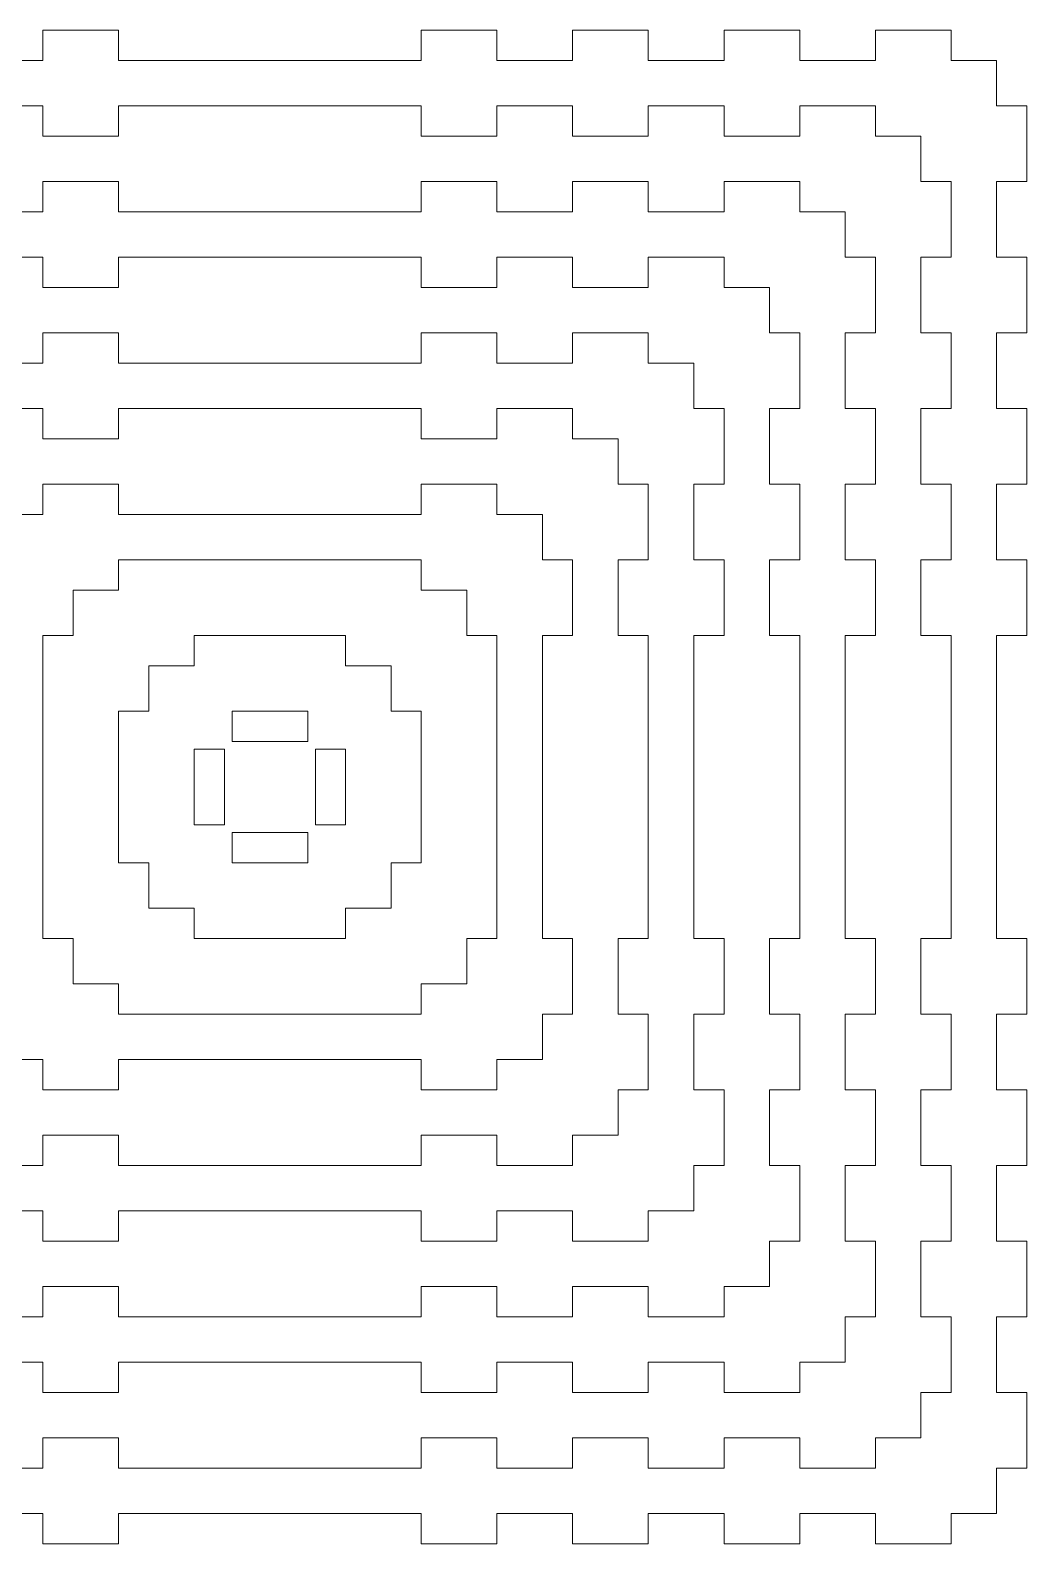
# Model space of a CAD drawing. Header units: centimetres. Extents: x -21.5 to 21.5, y -19.5 to 19.5.
# Drawn here: x 8.33 to 21.5, y -19.27 to 0.73 of the extents above; entities that cross this region are included whole.
import ezdxf

# ---------------------------------------------------------------- set-up
doc = ezdxf.new("R2010")
doc.units = ezdxf.units.CM
doc.header["$MEASUREMENT"] = 0

msp = doc.modelspace()

# ---------------------------------------------------------------- linework, layer by layer
at = {"lineweight": 9}
for points in [[(8.49935, 0.73192), (8.49935, 0.73192), (9.49935, 0.73192), (9.49935, 0.73192)], [(8.49935, 0.33192), (8.49935, 0.33192), (8.49935, 0.73192), (8.49935, 0.73192)], [(9.49935, 0.73192), (9.49935, 0.73192), (9.49935, 0.33192), (9.49935, 0.33192)], [(14.49935, 0.73192), (14.49935, 0.73192), (13.49935, 0.73192), (13.49935, 0.73192)], [(13.49935, 0.73192), (13.49935, 0.73192), (13.49935, 0.33192), (13.49935, 0.33192)], [(14.49935, 0.33192), (14.49935, 0.33192), (14.49935, 0.73192), (14.49935, 0.73192)], [(16.49935, 0.73192), (16.49935, 0.73192), (15.49935, 0.73192), (15.49935, 0.73192)], [(15.49935, 0.73192), (15.49935, 0.73192), (15.49935, 0.33192), (15.49935, 0.33192)], [(16.49935, 0.33192), (16.49935, 0.33192), (16.49935, 0.73192), (16.49935, 0.73192)], [(18.49935, 0.73192), (18.49935, 0.73192), (17.49935, 0.73192), (17.49935, 0.73192)], [(17.49935, 0.73192), (17.49935, 0.73192), (17.49935, 0.33192), (17.49935, 0.33192)], [(18.49935, 0.33192), (18.49935, 0.33192), (18.49935, 0.73192), (18.49935, 0.73192)], [(20.49935, 0.73192), (20.49935, 0.73192), (19.49935, 0.73192), (19.49935, 0.73192)], [(19.49935, 0.73192), (19.49935, 0.73192), (19.49935, 0.33192), (19.49935, 0.33192)], [(20.49935, 0.33192), (20.49935, 0.33192), (20.49935, 0.73192), (20.49935, 0.73192)], [(7.49935, 0.33192), (7.49935, 0.33192), (8.49935, 0.33192), (8.49935, 0.33192)], [(9.49935, 0.33192), (9.49935, 0.33192), (13.49935, 0.33192), (13.49935, 0.33192)], [(15.49935, 0.33192), (15.49935, 0.33192), (14.49935, 0.33192), (14.49935, 0.33192)], [(17.49935, 0.33192), (17.49935, 0.33192), (16.49935, 0.33192), (16.49935, 0.33192)], [(19.49935, 0.33192), (19.49935, 0.33192), (18.49935, 0.33192), (18.49935, 0.33192)], [(7.49935, -0.26808), (7.49935, -0.26808), (8.49935, -0.26808), (8.49935, -0.26808)], [(8.49935, -0.26808), (8.49935, -0.26808), (8.49935, -0.66808), (8.49935, -0.66808)], [(9.49935, -0.26808), (9.49935, -0.26808), (13.49935, -0.26808), (13.49935, -0.26808)], [(9.49935, -0.66808), (9.49935, -0.66808), (9.49935, -0.26808), (9.49935, -0.26808)], [(13.49935, -0.66808), (13.49935, -0.66808), (13.49935, -0.26808), (13.49935, -0.26808)], [(15.49935, -0.26808), (15.49935, -0.26808), (14.49935, -0.26808), (14.49935, -0.26808)], [(14.49935, -0.26808), (14.49935, -0.26808), (14.49935, -0.66808), (14.49935, -0.66808)], [(15.49935, -0.66808), (15.49935, -0.66808), (15.49935, -0.26808), (15.49935, -0.26808)], [(17.49935, -0.26808), (17.49935, -0.26808), (16.49935, -0.26808), (16.49935, -0.26808)], [(16.49935, -0.26808), (16.49935, -0.26808), (16.49935, -0.66808), (16.49935, -0.66808)], [(17.49935, -0.66808), (17.49935, -0.66808), (17.49935, -0.26808), (17.49935, -0.26808)], [(19.49935, -0.26808), (19.49935, -0.26808), (18.49935, -0.26808), (18.49935, -0.26808)], [(18.49935, -0.26808), (18.49935, -0.26808), (18.49935, -0.66808), (18.49935, -0.66808)], [(19.49935, -0.66808), (19.49935, -0.66808), (19.49935, -0.26808), (19.49935, -0.26808)], [(21.09935, -0.26808), (21.09935, -0.26808), (21.49935, -0.26808), (21.49935, -0.26808)], [(21.49935, -1.26808), (21.49935, -1.26808), (21.49935, -0.26808), (21.49935, -0.26808)], [(8.49935, -0.66808), (8.49935, -0.66808), (9.49935, -0.66808), (9.49935, -0.66808)], [(14.49935, -0.66808), (14.49935, -0.66808), (13.49935, -0.66808), (13.49935, -0.66808)], [(16.49935, -0.66808), (16.49935, -0.66808), (15.49935, -0.66808), (15.49935, -0.66808)], [(18.49935, -0.66808), (18.49935, -0.66808), (17.49935, -0.66808), (17.49935, -0.66808)], [(8.49935, -1.26808), (8.49935, -1.26808), (9.49935, -1.26808), (9.49935, -1.26808)], [(8.49935, -1.66808), (8.49935, -1.66808), (8.49935, -1.26808), (8.49935, -1.26808)], [(9.49935, -1.26808), (9.49935, -1.26808), (9.49935, -1.66808), (9.49935, -1.66808)], [(14.49935, -1.26808), (14.49935, -1.26808), (13.49935, -1.26808), (13.49935, -1.26808)], [(13.49935, -1.26808), (13.49935, -1.26808), (13.49935, -1.66808), (13.49935, -1.66808)], [(14.49935, -1.66808), (14.49935, -1.66808), (14.49935, -1.26808), (14.49935, -1.26808)], [(16.49935, -1.26808), (16.49935, -1.26808), (15.49935, -1.26808), (15.49935, -1.26808)], [(15.49935, -1.26808), (15.49935, -1.26808), (15.49935, -1.66808), (15.49935, -1.66808)], [(16.49935, -1.66808), (16.49935, -1.66808), (16.49935, -1.26808), (16.49935, -1.26808)], [(18.49935, -1.26808), (18.49935, -1.26808), (17.49935, -1.26808), (17.49935, -1.26808)], [(17.49935, -1.26808), (17.49935, -1.26808), (17.49935, -1.66808), (17.49935, -1.66808)], [(18.49935, -1.66808), (18.49935, -1.66808), (18.49935, -1.26808), (18.49935, -1.26808)], [(20.09935, -1.26808), (20.09935, -1.26808), (20.49935, -1.26808), (20.49935, -1.26808)], [(20.49935, -2.26808), (20.49935, -2.26808), (20.49935, -1.26808), (20.49935, -1.26808)], [(21.09935, -1.26808), (21.09935, -1.26808), (21.09935, -2.26808), (21.09935, -2.26808)], [(21.49935, -1.26808), (21.49935, -1.26808), (21.09935, -1.26808), (21.09935, -1.26808)], [(7.49935, -1.66808), (7.49935, -1.66808), (8.49935, -1.66808), (8.49935, -1.66808)], [(9.49935, -1.66808), (9.49935, -1.66808), (13.49935, -1.66808), (13.49935, -1.66808)], [(15.49935, -1.66808), (15.49935, -1.66808), (14.49935, -1.66808), (14.49935, -1.66808)], [(17.49935, -1.66808), (17.49935, -1.66808), (16.49935, -1.66808), (16.49935, -1.66808)], [(7.49935, -2.26808), (7.49935, -2.26808), (8.49935, -2.26808), (8.49935, -2.26808)], [(8.49935, -2.26808), (8.49935, -2.26808), (8.49935, -2.66808), (8.49935, -2.66808)], [(9.49935, -2.26808), (9.49935, -2.26808), (13.49935, -2.26808), (13.49935, -2.26808)], [(9.49935, -2.66808), (9.49935, -2.66808), (9.49935, -2.26808), (9.49935, -2.26808)], [(13.49935, -2.66808), (13.49935, -2.66808), (13.49935, -2.26808), (13.49935, -2.26808)], [(15.49935, -2.26808), (15.49935, -2.26808), (14.49935, -2.26808), (14.49935, -2.26808)], [(14.49935, -2.26808), (14.49935, -2.26808), (14.49935, -2.66808), (14.49935, -2.66808)], [(15.49935, -2.66808), (15.49935, -2.66808), (15.49935, -2.26808), (15.49935, -2.26808)], [(17.49935, -2.26808), (17.49935, -2.26808), (16.49935, -2.26808), (16.49935, -2.26808)], [(16.49935, -2.26808), (16.49935, -2.26808), (16.49935, -2.66808), (16.49935, -2.66808)], [(17.49935, -2.66808), (17.49935, -2.66808), (17.49935, -2.26808), (17.49935, -2.26808)], [(19.09935, -2.26808), (19.09935, -2.26808), (19.49935, -2.26808), (19.49935, -2.26808)], [(19.49935, -3.26808), (19.49935, -3.26808), (19.49935, -2.26808), (19.49935, -2.26808)], [(20.09935, -2.26808), (20.09935, -2.26808), (20.09935, -3.26808), (20.09935, -3.26808)], [(20.49935, -2.26808), (20.49935, -2.26808), (20.09935, -2.26808), (20.09935, -2.26808)], [(21.09935, -2.26808), (21.09935, -2.26808), (21.49935, -2.26808), (21.49935, -2.26808)], [(21.49935, -3.26808), (21.49935, -3.26808), (21.49935, -2.26808), (21.49935, -2.26808)], [(8.49935, -2.66808), (8.49935, -2.66808), (9.49935, -2.66808), (9.49935, -2.66808)], [(14.49935, -2.66808), (14.49935, -2.66808), (13.49935, -2.66808), (13.49935, -2.66808)], [(16.49935, -2.66808), (16.49935, -2.66808), (15.49935, -2.66808), (15.49935, -2.66808)], [(8.49935, -3.26808), (8.49935, -3.26808), (9.49935, -3.26808), (9.49935, -3.26808)], [(8.49935, -3.66808), (8.49935, -3.66808), (8.49935, -3.26808), (8.49935, -3.26808)], [(9.49935, -3.26808), (9.49935, -3.26808), (9.49935, -3.66808), (9.49935, -3.66808)], [(14.49935, -3.26808), (14.49935, -3.26808), (13.49935, -3.26808), (13.49935, -3.26808)], [(13.49935, -3.26808), (13.49935, -3.26808), (13.49935, -3.66808), (13.49935, -3.66808)], [(14.49935, -3.66808), (14.49935, -3.66808), (14.49935, -3.26808), (14.49935, -3.26808)], [(16.49935, -3.26808), (16.49935, -3.26808), (15.49935, -3.26808), (15.49935, -3.26808)], [(15.49935, -3.26808), (15.49935, -3.26808), (15.49935, -3.66808), (15.49935, -3.66808)], [(16.49935, -3.66808), (16.49935, -3.66808), (16.49935, -3.26808), (16.49935, -3.26808)], [(18.09935, -3.26808), (18.09935, -3.26808), (18.49935, -3.26808), (18.49935, -3.26808)], [(18.49935, -4.26808), (18.49935, -4.26808), (18.49935, -3.26808), (18.49935, -3.26808)], [(19.09935, -3.26808), (19.09935, -3.26808), (19.09935, -4.26808), (19.09935, -4.26808)], [(19.49935, -3.26808), (19.49935, -3.26808), (19.09935, -3.26808), (19.09935, -3.26808)], [(20.09935, -3.26808), (20.09935, -3.26808), (20.49935, -3.26808), (20.49935, -3.26808)], [(20.49935, -4.26808), (20.49935, -4.26808), (20.49935, -3.26808), (20.49935, -3.26808)], [(21.09935, -3.26808), (21.09935, -3.26808), (21.09935, -4.26808), (21.09935, -4.26808)], [(21.49935, -3.26808), (21.49935, -3.26808), (21.09935, -3.26808), (21.09935, -3.26808)], [(7.49935, -3.66808), (7.49935, -3.66808), (8.49935, -3.66808), (8.49935, -3.66808)], [(9.49935, -3.66808), (9.49935, -3.66808), (13.49935, -3.66808), (13.49935, -3.66808)], [(15.49935, -3.66808), (15.49935, -3.66808), (14.49935, -3.66808), (14.49935, -3.66808)], [(7.49935, -4.26808), (7.49935, -4.26808), (8.49935, -4.26808), (8.49935, -4.26808)], [(8.49935, -4.26808), (8.49935, -4.26808), (8.49935, -4.66808), (8.49935, -4.66808)], [(9.49935, -4.26808), (9.49935, -4.26808), (13.49935, -4.26808), (13.49935, -4.26808)], [(9.49935, -4.66808), (9.49935, -4.66808), (9.49935, -4.26808), (9.49935, -4.26808)], [(13.49935, -4.66808), (13.49935, -4.66808), (13.49935, -4.26808), (13.49935, -4.26808)], [(15.49935, -4.26808), (15.49935, -4.26808), (14.49935, -4.26808), (14.49935, -4.26808)], [(14.49935, -4.26808), (14.49935, -4.26808), (14.49935, -4.66808), (14.49935, -4.66808)], [(15.49935, -4.66808), (15.49935, -4.66808), (15.49935, -4.26808), (15.49935, -4.26808)], [(17.09935, -4.26808), (17.09935, -4.26808), (17.49935, -4.26808), (17.49935, -4.26808)], [(17.49935, -5.26808), (17.49935, -5.26808), (17.49935, -4.26808), (17.49935, -4.26808)], [(18.09935, -4.26808), (18.09935, -4.26808), (18.09935, -5.26808), (18.09935, -5.26808)], [(18.49935, -4.26808), (18.49935, -4.26808), (18.09935, -4.26808), (18.09935, -4.26808)], [(19.09935, -4.26808), (19.09935, -4.26808), (19.49935, -4.26808), (19.49935, -4.26808)], [(19.49935, -5.26808), (19.49935, -5.26808), (19.49935, -4.26808), (19.49935, -4.26808)], [(20.09935, -4.26808), (20.09935, -4.26808), (20.09935, -5.26808), (20.09935, -5.26808)], [(20.49935, -4.26808), (20.49935, -4.26808), (20.09935, -4.26808), (20.09935, -4.26808)], [(21.09935, -4.26808), (21.09935, -4.26808), (21.49935, -4.26808), (21.49935, -4.26808)], [(21.49935, -5.26808), (21.49935, -5.26808), (21.49935, -4.26808), (21.49935, -4.26808)], [(8.49935, -4.66808), (8.49935, -4.66808), (9.49935, -4.66808), (9.49935, -4.66808)], [(14.49935, -4.66808), (14.49935, -4.66808), (13.49935, -4.66808), (13.49935, -4.66808)], [(8.49935, -5.26808), (8.49935, -5.26808), (9.49935, -5.26808), (9.49935, -5.26808)], [(8.49935, -5.66808), (8.49935, -5.66808), (8.49935, -5.26808), (8.49935, -5.26808)], [(9.49935, -5.26808), (9.49935, -5.26808), (9.49935, -5.66808), (9.49935, -5.66808)], [(14.49935, -5.26808), (14.49935, -5.26808), (13.49935, -5.26808), (13.49935, -5.26808)], [(13.49935, -5.26808), (13.49935, -5.26808), (13.49935, -5.66808), (13.49935, -5.66808)], [(14.49935, -5.66808), (14.49935, -5.66808), (14.49935, -5.26808), (14.49935, -5.26808)], [(16.09935, -5.26808), (16.09935, -5.26808), (16.49935, -5.26808), (16.49935, -5.26808)], [(16.49935, -6.26808), (16.49935, -6.26808), (16.49935, -5.26808), (16.49935, -5.26808)], [(17.09935, -5.26808), (17.09935, -5.26808), (17.09935, -6.26808), (17.09935, -6.26808)], [(17.49935, -5.26808), (17.49935, -5.26808), (17.09935, -5.26808), (17.09935, -5.26808)], [(18.09935, -5.26808), (18.09935, -5.26808), (18.49935, -5.26808), (18.49935, -5.26808)], [(18.49935, -6.26808), (18.49935, -6.26808), (18.49935, -5.26808), (18.49935, -5.26808)], [(19.09935, -5.26808), (19.09935, -5.26808), (19.09935, -6.26808), (19.09935, -6.26808)], [(19.49935, -5.26808), (19.49935, -5.26808), (19.09935, -5.26808), (19.09935, -5.26808)], [(20.09935, -5.26808), (20.09935, -5.26808), (20.49935, -5.26808), (20.49935, -5.26808)], [(20.49935, -6.26808), (20.49935, -6.26808), (20.49935, -5.26808), (20.49935, -5.26808)], [(21.09935, -5.26808), (21.09935, -5.26808), (21.09935, -6.26808), (21.09935, -6.26808)], [(21.49935, -5.26808), (21.49935, -5.26808), (21.09935, -5.26808), (21.09935, -5.26808)], [(9.49935, -5.66808), (9.49935, -5.66808), (13.49935, -5.66808), (13.49935, -5.66808)], [(9.49935, -6.26808), (9.49935, -6.26808), (13.49935, -6.26808), (13.49935, -6.26808)], [(9.49935, -6.66808), (9.49935, -6.66808), (9.49935, -6.26808), (9.49935, -6.26808)], [(13.49935, -6.66808), (13.49935, -6.66808), (13.49935, -6.26808), (13.49935, -6.26808)], [(15.09935, -6.26808), (15.09935, -6.26808), (15.49935, -6.26808), (15.49935, -6.26808)], [(15.49935, -7.26808), (15.49935, -7.26808), (15.49935, -6.26808), (15.49935, -6.26808)], [(16.09935, -6.26808), (16.09935, -6.26808), (16.09935, -7.26808), (16.09935, -7.26808)], [(16.49935, -6.26808), (16.49935, -6.26808), (16.09935, -6.26808), (16.09935, -6.26808)], [(17.09935, -6.26808), (17.09935, -6.26808), (17.49935, -6.26808), (17.49935, -6.26808)], [(17.49935, -7.26808), (17.49935, -7.26808), (17.49935, -6.26808), (17.49935, -6.26808)], [(18.09935, -6.26808), (18.09935, -6.26808), (18.09935, -7.26808), (18.09935, -7.26808)], [(18.49935, -6.26808), (18.49935, -6.26808), (18.09935, -6.26808), (18.09935, -6.26808)], [(19.09935, -6.26808), (19.09935, -6.26808), (19.49935, -6.26808), (19.49935, -6.26808)], [(19.49935, -7.26808), (19.49935, -7.26808), (19.49935, -6.26808), (19.49935, -6.26808)], [(20.09935, -6.26808), (20.09935, -6.26808), (20.09935, -7.26808), (20.09935, -7.26808)], [(20.49935, -6.26808), (20.49935, -6.26808), (20.09935, -6.26808), (20.09935, -6.26808)], [(21.09935, -6.26808), (21.09935, -6.26808), (21.49935, -6.26808), (21.49935, -6.26808)], [(21.49935, -7.26808), (21.49935, -7.26808), (21.49935, -6.26808), (21.49935, -6.26808)], [(8.49935, -7.26808), (8.49935, -7.26808), (8.49935, -11.26808), (8.49935, -11.26808)], [(8.89935, -7.26808), (8.89935, -7.26808), (8.49935, -7.26808), (8.49935, -7.26808)], [(12.49935, -7.26808), (12.49935, -7.26808), (10.49935, -7.26808), (10.49935, -7.26808)], [(10.49935, -7.66808), (10.49935, -7.66808), (10.49935, -7.26808), (10.49935, -7.26808)], [(12.49935, -7.66808), (12.49935, -7.66808), (12.49935, -7.26808), (12.49935, -7.26808)], [(14.09935, -7.26808), (14.09935, -7.26808), (14.49935, -7.26808), (14.49935, -7.26808)], [(14.49935, -7.26808), (14.49935, -7.26808), (14.49935, -11.26808), (14.49935, -11.26808)], [(15.09935, -11.26808), (15.09935, -11.26808), (15.09935, -7.26808), (15.09935, -7.26808)], [(15.49935, -7.26808), (15.49935, -7.26808), (15.09935, -7.26808), (15.09935, -7.26808)], [(16.09935, -7.26808), (16.09935, -7.26808), (16.49935, -7.26808), (16.49935, -7.26808)], [(16.49935, -7.26808), (16.49935, -7.26808), (16.49935, -11.26808), (16.49935, -11.26808)], [(17.09935, -11.26808), (17.09935, -11.26808), (17.09935, -7.26808), (17.09935, -7.26808)], [(17.49935, -7.26808), (17.49935, -7.26808), (17.09935, -7.26808), (17.09935, -7.26808)], [(18.09935, -7.26808), (18.09935, -7.26808), (18.49935, -7.26808), (18.49935, -7.26808)], [(18.49935, -7.26808), (18.49935, -7.26808), (18.49935, -11.26808), (18.49935, -11.26808)], [(19.09935, -11.26808), (19.09935, -11.26808), (19.09935, -7.26808), (19.09935, -7.26808)], [(19.49935, -7.26808), (19.49935, -7.26808), (19.09935, -7.26808), (19.09935, -7.26808)], [(20.09935, -7.26808), (20.09935, -7.26808), (20.49935, -7.26808), (20.49935, -7.26808)], [(20.49935, -7.26808), (20.49935, -7.26808), (20.49935, -11.26808), (20.49935, -11.26808)], [(21.09935, -11.26808), (21.09935, -11.26808), (21.09935, -7.26808), (21.09935, -7.26808)], [(21.49935, -7.26808), (21.49935, -7.26808), (21.09935, -7.26808), (21.09935, -7.26808)], [(9.49935, -8.26808), (9.49935, -8.26808), (9.49935, -10.26808), (9.49935, -10.26808)], [(9.89935, -8.26808), (9.89935, -8.26808), (9.49935, -8.26808), (9.49935, -8.26808)], [(11.99935, -8.26808), (11.99935, -8.26808), (10.99935, -8.26808), (10.99935, -8.26808)], [(10.99935, -8.26808), (10.99935, -8.26808), (10.99935, -8.66808), (10.99935, -8.66808)], [(11.99935, -8.26808), (11.99935, -8.26808), (11.99935, -8.66808), (11.99935, -8.66808)], [(13.09935, -8.26808), (13.09935, -8.26808), (13.49935, -8.26808), (13.49935, -8.26808)], [(13.49935, -10.26808), (13.49935, -10.26808), (13.49935, -8.26808), (13.49935, -8.26808)], [(10.49935, -8.76808), (10.49935, -8.76808), (10.49935, -9.76808), (10.49935, -9.76808)], [(10.49935, -8.76808), (10.49935, -8.76808), (10.89935, -8.76808), (10.89935, -8.76808)], [(10.89935, -8.76808), (10.89935, -8.76808), (10.89935, -9.76808), (10.89935, -9.76808)], [(11.99935, -8.66808), (11.99935, -8.66808), (10.99935, -8.66808), (10.99935, -8.66808)], [(12.09935, -9.76808), (12.09935, -9.76808), (12.09935, -8.76808), (12.09935, -8.76808)], [(12.09935, -8.76808), (12.09935, -8.76808), (12.49935, -8.76808), (12.49935, -8.76808)], [(12.49935, -9.76808), (12.49935, -9.76808), (12.49935, -8.76808), (12.49935, -8.76808)], [(10.49935, -9.76808), (10.49935, -9.76808), (10.89935, -9.76808), (10.89935, -9.76808)], [(12.09935, -9.76808), (12.09935, -9.76808), (12.49935, -9.76808), (12.49935, -9.76808)], [(10.99935, -9.86808), (10.99935, -9.86808), (11.99935, -9.86808), (11.99935, -9.86808)], [(10.99935, -9.86808), (10.99935, -9.86808), (10.99935, -10.26808), (10.99935, -10.26808)], [(11.99935, -9.86808), (11.99935, -9.86808), (11.99935, -10.26808), (11.99935, -10.26808)], [(9.89935, -10.26808), (9.89935, -10.26808), (9.49935, -10.26808), (9.49935, -10.26808)], [(10.99935, -10.26808), (10.99935, -10.26808), (11.99935, -10.26808), (11.99935, -10.26808)], [(13.09935, -10.26808), (13.09935, -10.26808), (13.49935, -10.26808), (13.49935, -10.26808)], [(10.49935, -10.86808), (10.49935, -10.86808), (10.49935, -11.26808), (10.49935, -11.26808)], [(12.49935, -10.86808), (12.49935, -10.86808), (12.49935, -11.26808), (12.49935, -11.26808)], [(8.89935, -11.26808), (8.89935, -11.26808), (8.49935, -11.26808), (8.49935, -11.26808)], [(10.49935, -11.26808), (10.49935, -11.26808), (12.49935, -11.26808), (12.49935, -11.26808)], [(14.09935, -11.26808), (14.09935, -11.26808), (14.49935, -11.26808), (14.49935, -11.26808)], [(15.49935, -11.26808), (15.49935, -11.26808), (15.09935, -11.26808), (15.09935, -11.26808)], [(15.49935, -11.26808), (15.49935, -11.26808), (15.49935, -12.26808), (15.49935, -12.26808)], [(16.09935, -12.26808), (16.09935, -12.26808), (16.09935, -11.26808), (16.09935, -11.26808)], [(16.09935, -11.26808), (16.09935, -11.26808), (16.49935, -11.26808), (16.49935, -11.26808)], [(17.49935, -11.26808), (17.49935, -11.26808), (17.09935, -11.26808), (17.09935, -11.26808)], [(17.49935, -11.26808), (17.49935, -11.26808), (17.49935, -12.26808), (17.49935, -12.26808)], [(18.09935, -12.26808), (18.09935, -12.26808), (18.09935, -11.26808), (18.09935, -11.26808)], [(18.09935, -11.26808), (18.09935, -11.26808), (18.49935, -11.26808), (18.49935, -11.26808)], [(19.49935, -11.26808), (19.49935, -11.26808), (19.09935, -11.26808), (19.09935, -11.26808)], [(19.49935, -11.26808), (19.49935, -11.26808), (19.49935, -12.26808), (19.49935, -12.26808)], [(20.09935, -12.26808), (20.09935, -12.26808), (20.09935, -11.26808), (20.09935, -11.26808)], [(20.09935, -11.26808), (20.09935, -11.26808), (20.49935, -11.26808), (20.49935, -11.26808)], [(21.49935, -11.26808), (21.49935, -11.26808), (21.09935, -11.26808), (21.09935, -11.26808)], [(21.49935, -11.26808), (21.49935, -11.26808), (21.49935, -12.26808), (21.49935, -12.26808)], [(9.49935, -11.86808), (9.49935, -11.86808), (9.49935, -12.26808), (9.49935, -12.26808)], [(13.49935, -11.86808), (13.49935, -11.86808), (13.49935, -12.26808), (13.49935, -12.26808)], [(9.49935, -12.26808), (9.49935, -12.26808), (13.49935, -12.26808), (13.49935, -12.26808)], [(15.09935, -12.26808), (15.09935, -12.26808), (15.49935, -12.26808), (15.49935, -12.26808)], [(16.49935, -12.26808), (16.49935, -12.26808), (16.09935, -12.26808), (16.09935, -12.26808)], [(16.49935, -12.26808), (16.49935, -12.26808), (16.49935, -13.26808), (16.49935, -13.26808)], [(17.09935, -13.26808), (17.09935, -13.26808), (17.09935, -12.26808), (17.09935, -12.26808)], [(17.09935, -12.26808), (17.09935, -12.26808), (17.49935, -12.26808), (17.49935, -12.26808)], [(18.49935, -12.26808), (18.49935, -12.26808), (18.09935, -12.26808), (18.09935, -12.26808)], [(18.49935, -12.26808), (18.49935, -12.26808), (18.49935, -13.26808), (18.49935, -13.26808)], [(19.09935, -13.26808), (19.09935, -13.26808), (19.09935, -12.26808), (19.09935, -12.26808)], [(19.09935, -12.26808), (19.09935, -12.26808), (19.49935, -12.26808), (19.49935, -12.26808)], [(20.49935, -12.26808), (20.49935, -12.26808), (20.09935, -12.26808), (20.09935, -12.26808)], [(20.49935, -12.26808), (20.49935, -12.26808), (20.49935, -13.26808), (20.49935, -13.26808)], [(21.09935, -13.26808), (21.09935, -13.26808), (21.09935, -12.26808), (21.09935, -12.26808)], [(21.09935, -12.26808), (21.09935, -12.26808), (21.49935, -12.26808), (21.49935, -12.26808)], [(8.49935, -12.86808), (8.49935, -12.86808), (8.49935, -13.26808), (8.49935, -13.26808)], [(9.49935, -12.86808), (9.49935, -12.86808), (13.49935, -12.86808), (13.49935, -12.86808)], [(9.49935, -13.26808), (9.49935, -13.26808), (9.49935, -12.86808), (9.49935, -12.86808)], [(13.49935, -13.26808), (13.49935, -13.26808), (13.49935, -12.86808), (13.49935, -12.86808)], [(14.49935, -12.86808), (14.49935, -12.86808), (14.49935, -13.26808), (14.49935, -13.26808)], [(8.49935, -13.26808), (8.49935, -13.26808), (9.49935, -13.26808), (9.49935, -13.26808)], [(14.49935, -13.26808), (14.49935, -13.26808), (13.49935, -13.26808), (13.49935, -13.26808)], [(16.09935, -13.26808), (16.09935, -13.26808), (16.49935, -13.26808), (16.49935, -13.26808)], [(17.49935, -13.26808), (17.49935, -13.26808), (17.09935, -13.26808), (17.09935, -13.26808)], [(17.49935, -13.26808), (17.49935, -13.26808), (17.49935, -14.26808), (17.49935, -14.26808)], [(18.09935, -14.26808), (18.09935, -14.26808), (18.09935, -13.26808), (18.09935, -13.26808)], [(18.09935, -13.26808), (18.09935, -13.26808), (18.49935, -13.26808), (18.49935, -13.26808)], [(19.49935, -13.26808), (19.49935, -13.26808), (19.09935, -13.26808), (19.09935, -13.26808)], [(19.49935, -13.26808), (19.49935, -13.26808), (19.49935, -14.26808), (19.49935, -14.26808)], [(20.09935, -14.26808), (20.09935, -14.26808), (20.09935, -13.26808), (20.09935, -13.26808)], [(20.09935, -13.26808), (20.09935, -13.26808), (20.49935, -13.26808), (20.49935, -13.26808)], [(21.49935, -13.26808), (21.49935, -13.26808), (21.09935, -13.26808), (21.09935, -13.26808)], [(21.49935, -13.26808), (21.49935, -13.26808), (21.49935, -14.26808), (21.49935, -14.26808)], [(8.49935, -13.86808), (8.49935, -13.86808), (9.49935, -13.86808), (9.49935, -13.86808)], [(8.49935, -14.26808), (8.49935, -14.26808), (8.49935, -13.86808), (8.49935, -13.86808)], [(9.49935, -13.86808), (9.49935, -13.86808), (9.49935, -14.26808), (9.49935, -14.26808)], [(14.49935, -13.86808), (14.49935, -13.86808), (13.49935, -13.86808), (13.49935, -13.86808)], [(13.49935, -13.86808), (13.49935, -13.86808), (13.49935, -14.26808), (13.49935, -14.26808)], [(14.49935, -14.26808), (14.49935, -14.26808), (14.49935, -13.86808), (14.49935, -13.86808)], [(15.49935, -13.86808), (15.49935, -13.86808), (15.49935, -14.26808), (15.49935, -14.26808)], [(7.49935, -14.26808), (7.49935, -14.26808), (8.49935, -14.26808), (8.49935, -14.26808)], [(9.49935, -14.26808), (9.49935, -14.26808), (13.49935, -14.26808), (13.49935, -14.26808)], [(15.49935, -14.26808), (15.49935, -14.26808), (14.49935, -14.26808), (14.49935, -14.26808)], [(17.09935, -14.26808), (17.09935, -14.26808), (17.49935, -14.26808), (17.49935, -14.26808)], [(18.49935, -14.26808), (18.49935, -14.26808), (18.09935, -14.26808), (18.09935, -14.26808)], [(18.49935, -14.26808), (18.49935, -14.26808), (18.49935, -15.26808), (18.49935, -15.26808)], [(19.09935, -15.26808), (19.09935, -15.26808), (19.09935, -14.26808), (19.09935, -14.26808)], [(19.09935, -14.26808), (19.09935, -14.26808), (19.49935, -14.26808), (19.49935, -14.26808)], [(20.49935, -14.26808), (20.49935, -14.26808), (20.09935, -14.26808), (20.09935, -14.26808)], [(20.49935, -14.26808), (20.49935, -14.26808), (20.49935, -15.26808), (20.49935, -15.26808)], [(21.09935, -15.26808), (21.09935, -15.26808), (21.09935, -14.26808), (21.09935, -14.26808)], [(21.09935, -14.26808), (21.09935, -14.26808), (21.49935, -14.26808), (21.49935, -14.26808)], [(7.49935, -14.86808), (7.49935, -14.86808), (8.49935, -14.86808), (8.49935, -14.86808)], [(8.49935, -14.86808), (8.49935, -14.86808), (8.49935, -15.26808), (8.49935, -15.26808)], [(9.49935, -14.86808), (9.49935, -14.86808), (13.49935, -14.86808), (13.49935, -14.86808)], [(9.49935, -15.26808), (9.49935, -15.26808), (9.49935, -14.86808), (9.49935, -14.86808)], [(13.49935, -15.26808), (13.49935, -15.26808), (13.49935, -14.86808), (13.49935, -14.86808)], [(15.49935, -14.86808), (15.49935, -14.86808), (14.49935, -14.86808), (14.49935, -14.86808)], [(14.49935, -14.86808), (14.49935, -14.86808), (14.49935, -15.26808), (14.49935, -15.26808)], [(15.49935, -15.26808), (15.49935, -15.26808), (15.49935, -14.86808), (15.49935, -14.86808)], [(16.49935, -14.86808), (16.49935, -14.86808), (16.49935, -15.26808), (16.49935, -15.26808)], [(8.49935, -15.26808), (8.49935, -15.26808), (9.49935, -15.26808), (9.49935, -15.26808)], [(14.49935, -15.26808), (14.49935, -15.26808), (13.49935, -15.26808), (13.49935, -15.26808)], [(16.49935, -15.26808), (16.49935, -15.26808), (15.49935, -15.26808), (15.49935, -15.26808)], [(18.09935, -15.26808), (18.09935, -15.26808), (18.49935, -15.26808), (18.49935, -15.26808)], [(19.49935, -15.26808), (19.49935, -15.26808), (19.09935, -15.26808), (19.09935, -15.26808)], [(19.49935, -15.26808), (19.49935, -15.26808), (19.49935, -16.26808), (19.49935, -16.26808)], [(20.09935, -16.26808), (20.09935, -16.26808), (20.09935, -15.26808), (20.09935, -15.26808)], [(20.09935, -15.26808), (20.09935, -15.26808), (20.49935, -15.26808), (20.49935, -15.26808)], [(21.49935, -15.26808), (21.49935, -15.26808), (21.09935, -15.26808), (21.09935, -15.26808)], [(21.49935, -15.26808), (21.49935, -15.26808), (21.49935, -16.26808), (21.49935, -16.26808)], [(8.49935, -15.86808), (8.49935, -15.86808), (9.49935, -15.86808), (9.49935, -15.86808)], [(8.49935, -16.26808), (8.49935, -16.26808), (8.49935, -15.86808), (8.49935, -15.86808)], [(9.49935, -15.86808), (9.49935, -15.86808), (9.49935, -16.26808), (9.49935, -16.26808)], [(14.49935, -15.86808), (14.49935, -15.86808), (13.49935, -15.86808), (13.49935, -15.86808)], [(13.49935, -15.86808), (13.49935, -15.86808), (13.49935, -16.26808), (13.49935, -16.26808)], [(14.49935, -16.26808), (14.49935, -16.26808), (14.49935, -15.86808), (14.49935, -15.86808)], [(16.49935, -15.86808), (16.49935, -15.86808), (15.49935, -15.86808), (15.49935, -15.86808)], [(15.49935, -15.86808), (15.49935, -15.86808), (15.49935, -16.26808), (15.49935, -16.26808)], [(16.49935, -16.26808), (16.49935, -16.26808), (16.49935, -15.86808), (16.49935, -15.86808)], [(17.49935, -15.86808), (17.49935, -15.86808), (17.49935, -16.26808), (17.49935, -16.26808)], [(7.49935, -16.26808), (7.49935, -16.26808), (8.49935, -16.26808), (8.49935, -16.26808)], [(9.49935, -16.26808), (9.49935, -16.26808), (13.49935, -16.26808), (13.49935, -16.26808)], [(15.49935, -16.26808), (15.49935, -16.26808), (14.49935, -16.26808), (14.49935, -16.26808)], [(17.49935, -16.26808), (17.49935, -16.26808), (16.49935, -16.26808), (16.49935, -16.26808)], [(19.09935, -16.26808), (19.09935, -16.26808), (19.49935, -16.26808), (19.49935, -16.26808)], [(20.49935, -16.26808), (20.49935, -16.26808), (20.09935, -16.26808), (20.09935, -16.26808)], [(20.49935, -16.26808), (20.49935, -16.26808), (20.49935, -17.26808), (20.49935, -17.26808)], [(21.09935, -17.26808), (21.09935, -17.26808), (21.09935, -16.26808), (21.09935, -16.26808)], [(21.09935, -16.26808), (21.09935, -16.26808), (21.49935, -16.26808), (21.49935, -16.26808)], [(7.49935, -16.86808), (7.49935, -16.86808), (8.49935, -16.86808), (8.49935, -16.86808)], [(8.49935, -16.86808), (8.49935, -16.86808), (8.49935, -17.26808), (8.49935, -17.26808)], [(9.49935, -16.86808), (9.49935, -16.86808), (13.49935, -16.86808), (13.49935, -16.86808)], [(9.49935, -17.26808), (9.49935, -17.26808), (9.49935, -16.86808), (9.49935, -16.86808)], [(13.49935, -17.26808), (13.49935, -17.26808), (13.49935, -16.86808), (13.49935, -16.86808)], [(15.49935, -16.86808), (15.49935, -16.86808), (14.49935, -16.86808), (14.49935, -16.86808)], [(14.49935, -16.86808), (14.49935, -16.86808), (14.49935, -17.26808), (14.49935, -17.26808)], [(15.49935, -17.26808), (15.49935, -17.26808), (15.49935, -16.86808), (15.49935, -16.86808)], [(17.49935, -16.86808), (17.49935, -16.86808), (16.49935, -16.86808), (16.49935, -16.86808)], [(16.49935, -16.86808), (16.49935, -16.86808), (16.49935, -17.26808), (16.49935, -17.26808)], [(17.49935, -17.26808), (17.49935, -17.26808), (17.49935, -16.86808), (17.49935, -16.86808)], [(18.49935, -16.86808), (18.49935, -16.86808), (18.49935, -17.26808), (18.49935, -17.26808)], [(8.49935, -17.26808), (8.49935, -17.26808), (9.49935, -17.26808), (9.49935, -17.26808)], [(14.49935, -17.26808), (14.49935, -17.26808), (13.49935, -17.26808), (13.49935, -17.26808)], [(16.49935, -17.26808), (16.49935, -17.26808), (15.49935, -17.26808), (15.49935, -17.26808)], [(18.49935, -17.26808), (18.49935, -17.26808), (17.49935, -17.26808), (17.49935, -17.26808)], [(20.09935, -17.26808), (20.09935, -17.26808), (20.49935, -17.26808), (20.49935, -17.26808)], [(21.49935, -17.26808), (21.49935, -17.26808), (21.09935, -17.26808), (21.09935, -17.26808)], [(21.49935, -17.26808), (21.49935, -17.26808), (21.49935, -18.26808), (21.49935, -18.26808)], [(8.49935, -17.86808), (8.49935, -17.86808), (9.49935, -17.86808), (9.49935, -17.86808)], [(8.49935, -18.26808), (8.49935, -18.26808), (8.49935, -17.86808), (8.49935, -17.86808)], [(9.49935, -17.86808), (9.49935, -17.86808), (9.49935, -18.26808), (9.49935, -18.26808)], [(14.49935, -17.86808), (14.49935, -17.86808), (13.49935, -17.86808), (13.49935, -17.86808)], [(13.49935, -17.86808), (13.49935, -17.86808), (13.49935, -18.26808), (13.49935, -18.26808)], [(14.49935, -18.26808), (14.49935, -18.26808), (14.49935, -17.86808), (14.49935, -17.86808)], [(16.49935, -17.86808), (16.49935, -17.86808), (15.49935, -17.86808), (15.49935, -17.86808)], [(15.49935, -17.86808), (15.49935, -17.86808), (15.49935, -18.26808), (15.49935, -18.26808)], [(16.49935, -18.26808), (16.49935, -18.26808), (16.49935, -17.86808), (16.49935, -17.86808)], [(18.49935, -17.86808), (18.49935, -17.86808), (17.49935, -17.86808), (17.49935, -17.86808)], [(17.49935, -17.86808), (17.49935, -17.86808), (17.49935, -18.26808), (17.49935, -18.26808)], [(18.49935, -18.26808), (18.49935, -18.26808), (18.49935, -17.86808), (18.49935, -17.86808)], [(19.49935, -17.86808), (19.49935, -17.86808), (19.49935, -18.26808), (19.49935, -18.26808)], [(7.49935, -18.26808), (7.49935, -18.26808), (8.49935, -18.26808), (8.49935, -18.26808)], [(9.49935, -18.26808), (9.49935, -18.26808), (13.49935, -18.26808), (13.49935, -18.26808)], [(15.49935, -18.26808), (15.49935, -18.26808), (14.49935, -18.26808), (14.49935, -18.26808)], [(17.49935, -18.26808), (17.49935, -18.26808), (16.49935, -18.26808), (16.49935, -18.26808)], [(19.49935, -18.26808), (19.49935, -18.26808), (18.49935, -18.26808), (18.49935, -18.26808)], [(21.09935, -18.26808), (21.09935, -18.26808), (21.49935, -18.26808), (21.49935, -18.26808)], [(7.49935, -18.86808), (7.49935, -18.86808), (8.49935, -18.86808), (8.49935, -18.86808)], [(8.49935, -18.86808), (8.49935, -18.86808), (8.49935, -19.26808), (8.49935, -19.26808)], [(9.49935, -18.86808), (9.49935, -18.86808), (13.49935, -18.86808), (13.49935, -18.86808)], [(9.49935, -19.26808), (9.49935, -19.26808), (9.49935, -18.86808), (9.49935, -18.86808)], [(13.49935, -19.26808), (13.49935, -19.26808), (13.49935, -18.86808), (13.49935, -18.86808)], [(15.49935, -18.86808), (15.49935, -18.86808), (14.49935, -18.86808), (14.49935, -18.86808)], [(14.49935, -18.86808), (14.49935, -18.86808), (14.49935, -19.26808), (14.49935, -19.26808)], [(15.49935, -19.26808), (15.49935, -19.26808), (15.49935, -18.86808), (15.49935, -18.86808)], [(17.49935, -18.86808), (17.49935, -18.86808), (16.49935, -18.86808), (16.49935, -18.86808)], [(16.49935, -18.86808), (16.49935, -18.86808), (16.49935, -19.26808), (16.49935, -19.26808)], [(17.49935, -19.26808), (17.49935, -19.26808), (17.49935, -18.86808), (17.49935, -18.86808)], [(19.49935, -18.86808), (19.49935, -18.86808), (18.49935, -18.86808), (18.49935, -18.86808)], [(18.49935, -18.86808), (18.49935, -18.86808), (18.49935, -19.26808), (18.49935, -19.26808)], [(19.49935, -19.26808), (19.49935, -19.26808), (19.49935, -18.86808), (19.49935, -18.86808)], [(20.49935, -18.86808), (20.49935, -18.86808), (20.49935, -19.26808), (20.49935, -19.26808)], [(8.49935, -19.26808), (8.49935, -19.26808), (9.49935, -19.26808), (9.49935, -19.26808)], [(14.49935, -19.26808), (14.49935, -19.26808), (13.49935, -19.26808), (13.49935, -19.26808)], [(16.49935, -19.26808), (16.49935, -19.26808), (15.49935, -19.26808), (15.49935, -19.26808)], [(18.49935, -19.26808), (18.49935, -19.26808), (17.49935, -19.26808), (17.49935, -19.26808)], [(20.49935, -19.26808), (20.49935, -19.26808), (19.49935, -19.26808), (19.49935, -19.26808)]]:
    msp.add_open_spline(points, degree=3, dxfattribs=at)
for points in [[(21.09935, -0.26808), (21.09935, -0.26808), (21.09935, 0.33192), (21.09935, 0.33192), (21.09935, 0.33192), (21.09935, 0.33192), (20.49935, 0.33192), (20.49935, 0.33192)], [(20.09935, -1.26808), (20.09935, -1.26808), (20.09935, -0.66808), (20.09935, -0.66808), (20.09935, -0.66808), (20.09935, -0.66808), (19.49935, -0.66808), (19.49935, -0.66808)], [(19.09935, -2.26808), (19.09935, -2.26808), (19.09935, -1.66808), (19.09935, -1.66808), (19.09935, -1.66808), (19.09935, -1.66808), (18.49935, -1.66808), (18.49935, -1.66808)], [(18.09935, -3.26808), (18.09935, -3.26808), (18.09935, -2.66808), (18.09935, -2.66808), (18.09935, -2.66808), (18.09935, -2.66808), (17.49935, -2.66808), (17.49935, -2.66808)], [(17.09935, -4.26808), (17.09935, -4.26808), (17.09935, -3.66808), (17.09935, -3.66808), (17.09935, -3.66808), (17.09935, -3.66808), (16.49935, -3.66808), (16.49935, -3.66808)], [(16.09935, -5.26808), (16.09935, -5.26808), (16.09935, -4.66808), (16.09935, -4.66808), (16.09935, -4.66808), (16.09935, -4.66808), (15.49935, -4.66808), (15.49935, -4.66808)], [(7.89935, -6.26808), (7.89935, -6.26808), (7.89935, -5.66808), (7.89935, -5.66808), (7.89935, -5.66808), (7.89935, -5.66808), (8.49935, -5.66808), (8.49935, -5.66808)], [(15.09935, -6.26808), (15.09935, -6.26808), (15.09935, -5.66808), (15.09935, -5.66808), (15.09935, -5.66808), (15.09935, -5.66808), (14.49935, -5.66808), (14.49935, -5.66808)], [(8.89935, -7.26808), (8.89935, -7.26808), (8.89935, -6.66808), (8.89935, -6.66808), (8.89935, -6.66808), (8.89935, -6.66808), (9.49935, -6.66808), (9.49935, -6.66808)], [(14.09935, -7.26808), (14.09935, -7.26808), (14.09935, -6.66808), (14.09935, -6.66808), (14.09935, -6.66808), (14.09935, -6.66808), (13.49935, -6.66808), (13.49935, -6.66808)], [(9.89935, -8.26808), (9.89935, -8.26808), (9.89935, -7.66808), (9.89935, -7.66808), (9.89935, -7.66808), (9.89935, -7.66808), (10.49935, -7.66808), (10.49935, -7.66808)], [(13.09935, -8.26808), (13.09935, -8.26808), (13.09935, -7.66808), (13.09935, -7.66808), (13.09935, -7.66808), (13.09935, -7.66808), (12.49935, -7.66808), (12.49935, -7.66808)], [(9.89935, -10.26808), (9.89935, -10.26808), (9.89935, -10.86808), (9.89935, -10.86808), (9.89935, -10.86808), (9.89935, -10.86808), (10.49935, -10.86808), (10.49935, -10.86808)], [(13.09935, -10.26808), (13.09935, -10.26808), (13.09935, -10.86808), (13.09935, -10.86808), (13.09935, -10.86808), (13.09935, -10.86808), (12.49935, -10.86808), (12.49935, -10.86808)], [(8.89935, -11.26808), (8.89935, -11.26808), (8.89935, -11.86808), (8.89935, -11.86808), (8.89935, -11.86808), (8.89935, -11.86808), (9.49935, -11.86808), (9.49935, -11.86808)], [(14.09935, -11.26808), (14.09935, -11.26808), (14.09935, -11.86808), (14.09935, -11.86808), (14.09935, -11.86808), (14.09935, -11.86808), (13.49935, -11.86808), (13.49935, -11.86808)], [(7.89935, -12.26808), (7.89935, -12.26808), (7.89935, -12.86808), (7.89935, -12.86808), (7.89935, -12.86808), (7.89935, -12.86808), (8.49935, -12.86808), (8.49935, -12.86808)], [(15.09935, -12.26808), (15.09935, -12.26808), (15.09935, -12.86808), (15.09935, -12.86808), (15.09935, -12.86808), (15.09935, -12.86808), (14.49935, -12.86808), (14.49935, -12.86808)], [(16.09935, -13.26808), (16.09935, -13.26808), (16.09935, -13.86808), (16.09935, -13.86808), (16.09935, -13.86808), (16.09935, -13.86808), (15.49935, -13.86808), (15.49935, -13.86808)], [(17.09935, -14.26808), (17.09935, -14.26808), (17.09935, -14.86808), (17.09935, -14.86808), (17.09935, -14.86808), (17.09935, -14.86808), (16.49935, -14.86808), (16.49935, -14.86808)], [(18.09935, -15.26808), (18.09935, -15.26808), (18.09935, -15.86808), (18.09935, -15.86808), (18.09935, -15.86808), (18.09935, -15.86808), (17.49935, -15.86808), (17.49935, -15.86808)], [(19.09935, -16.26808), (19.09935, -16.26808), (19.09935, -16.86808), (19.09935, -16.86808), (19.09935, -16.86808), (19.09935, -16.86808), (18.49935, -16.86808), (18.49935, -16.86808)], [(20.09935, -17.26808), (20.09935, -17.26808), (20.09935, -17.86808), (20.09935, -17.86808), (20.09935, -17.86808), (20.09935, -17.86808), (19.49935, -17.86808), (19.49935, -17.86808)], [(21.09935, -18.26808), (21.09935, -18.26808), (21.09935, -18.86808), (21.09935, -18.86808), (21.09935, -18.86808), (21.09935, -18.86808), (20.49935, -18.86808), (20.49935, -18.86808)]]:
    msp.add_open_spline(points, degree=3, knots=[0, 0, 0, 0, 0.33333333, 0.33333333, 0.33333333, 0.33333333, 1, 1, 1, 1], dxfattribs=at)

doc.saveas('drawing.dxf')
